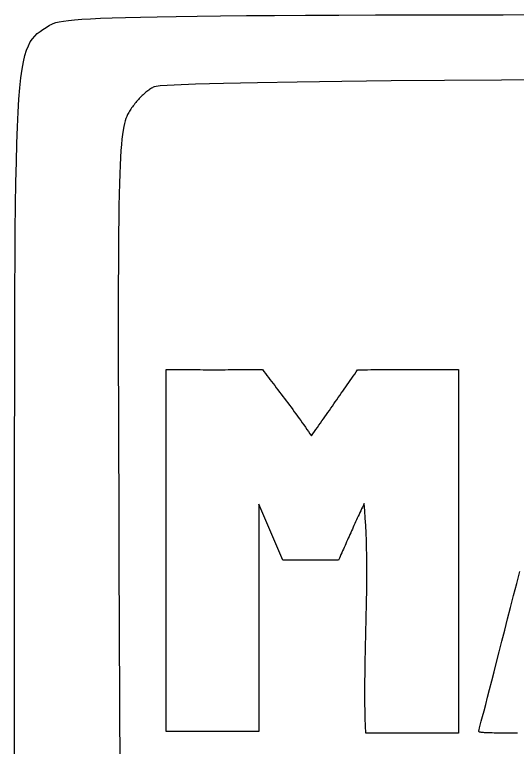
# Model space of a CAD drawing. Extents: x -419 to 419, y -275 to 1047.
# Drawn here: x -341.2 to -136.4, y 748.7 to 1047.2 of the extents above; entities that cross this region are included whole.
import ezdxf

# ---------------------------------------------------------------- set-up
doc = ezdxf.new("R2010")
doc.units = 0
doc.layers.get('0').update_dxf_attribs({"linetype": 'CONTINUOUS'})

msp = doc.modelspace()

# ---------------------------------------------------------------- linework, layer by layer
for points in [[(-341.19, 608.57), (-341.19, 816.09), (-341.19, 837.14), (-341.19, 856.79), (-341.19, 875.08), (-341.18, 892.08), (-341.16, 907.82), (-341.13, 922.36), (-341.08, 935.74), (-341.02, 948.03), (-340.93, 959.26), (-340.82, 969.5), (-340.67, 978.78), (-340.5, 987.17), (-340.29, 994.71), (-340.05, 1001.45), (-339.76, 1007.44), (-339.43, 1012.74), (-339.05, 1017.38), (-338.62, 1021.44), (-338.13, 1024.94), (-337.59, 1027.95), (-336.99, 1030.52), (-336.33, 1032.69), (-335.6, 1034.52), (-334.8, 1036.06), (-333.92, 1037.35), (-332.97, 1038.45), (-331.95, 1039.41), (-330.84, 1040.27), (-329.64, 1041.1), (-328.36, 1041.93), (-326.98, 1042.83), (-326.32, 1043.2), (-325.47, 1043.56), (-324.39, 1043.89), (-323.03, 1044.2), (-321.34, 1044.49), (-319.26, 1044.76), (-316.76, 1045.02), (-313.77, 1045.25), (-310.26, 1045.47), (-306.17, 1045.67), (-301.46, 1045.86), (-296.07, 1046.03), (-289.95, 1046.18), (-283.06, 1046.32), (-275.35, 1046.45), (-266.76, 1046.57), (-257.26, 1046.67), (-246.78, 1046.76), (-235.29, 1046.84), (-222.73, 1046.91), (-209.05, 1046.97), (-194.2, 1047.02), (-178.14, 1047.07), (-160.81, 1047.1), (-142.17, 1047.13), (-122.17, 1047.15)], [(-118.55, 1020.62), (-142.89, 1020.49), (-166.03, 1020.33), (-187.76, 1020.15), (-207.85, 1019.94), (-226.09, 1019.7), (-242.26, 1019.44), (-256.14, 1019.15), (-267.51, 1018.83), (-276.15, 1018.49), (-281.85, 1018.13), (-284.39, 1017.73), (-284.73, 1017.56), (-285.09, 1017.37), (-285.45, 1017.17), (-285.82, 1016.94), (-286.19, 1016.69), (-286.56, 1016.43), (-286.94, 1016.15), (-287.32, 1015.85), (-287.71, 1015.54), (-288.09, 1015.21), (-288.48, 1014.88), (-288.87, 1014.52), (-289.25, 1014.16), (-289.63, 1013.78), (-290.01, 1013.4), (-290.39, 1013), (-290.77, 1012.6), (-291.13, 1012.19), (-291.5, 1011.77), (-291.85, 1011.34), (-292.2, 1010.91), (-292.55, 1010.48), (-292.88, 1010.04), (-293.2, 1009.59), (-293.52, 1009.15), (-293.82, 1008.7), (-294.11, 1008.25), (-294.39, 1007.81), (-294.66, 1007.36), (-294.91, 1006.91), (-295.15, 1006.47), (-295.51, 1005.71), (-295.86, 1004.86), (-296.18, 1003.9), (-296.49, 1002.8), (-296.77, 1001.53), (-297.03, 1000.07), (-297.28, 998.39), (-297.5, 996.47), (-297.71, 994.28), (-297.9, 991.8), (-298.07, 988.99), (-298.23, 985.83), (-298.37, 982.3), (-298.49, 978.37), (-298.6, 974.01), (-298.69, 969.2), (-298.77, 963.92), (-298.84, 958.12), (-298.89, 951.8), (-298.93, 944.92), (-298.96, 937.46), (-298.97, 929.39), (-298.98, 920.68), (-298.97, 911.32), (-298.96, 901.26), (-298.93, 890.49), (-298.9, 878.99), (-298.85, 866.72), (-298.8, 853.65), (-298.74, 839.77), (-298.68, 825.05), (-297.88, 651.93)], [(-136.24, 754.49), (-137.75, 754.49), (-139.16, 754.49), (-140.48, 754.5), (-141.71, 754.5), (-142.85, 754.51), (-143.9, 754.52), (-144.88, 754.53), (-145.77, 754.54), (-146.59, 754.56), (-147.34, 754.58), (-148.03, 754.59), (-148.64, 754.62), (-149.19, 754.64), (-149.69, 754.67), (-150.12, 754.7), (-150.51, 754.73), (-150.84, 754.77), (-151.13, 754.81), (-151.37, 754.85), (-151.57, 754.9), (-151.74, 754.95), (-151.87, 755.01), (-151.97, 755.07), (-152.04, 755.13), (-152.08, 755.2), (-152.11, 755.27), (-152.11, 755.35), (-152.1, 755.43), (-152.07, 755.52), (-151.98, 755.86), (-151.77, 756.62), (-151.46, 757.8), (-151.05, 759.37), (-150.54, 761.31), (-149.95, 763.6), (-149.27, 766.21), (-148.51, 769.14), (-147.69, 772.34), (-146.79, 775.81), (-145.84, 779.53), (-144.82, 783.46), (-143.76, 787.6), (-142.65, 791.91), (-141.51, 796.39), (-140.33, 801), (-139.11, 805.72), (-137.88, 810.54), (-136.63, 815.43), (-135.36, 820.38)]]:
    msp.add_lwpolyline(points)
msp.add_lwpolyline([(-199.83, 845.84), (-200.18, 845.1), (-200.53, 844.35), (-200.88, 843.61), (-201.23, 842.86), (-201.57, 842.12), (-201.91, 841.37), (-202.25, 840.63), (-202.59, 839.88), (-202.93, 839.13), (-203.27, 838.39), (-203.6, 837.64), (-203.94, 836.9), (-204.27, 836.15), (-204.6, 835.4), (-204.93, 834.66), (-205.26, 833.91), (-205.59, 833.17), (-205.92, 832.42), (-206.25, 831.67), (-206.58, 830.93), (-206.91, 830.18), (-207.24, 829.44), (-207.57, 828.69), (-207.9, 827.95), (-208.23, 827.21), (-208.55, 826.46), (-208.88, 825.72), (-209.22, 824.98), (-231.89, 824.98), (-241.72, 847.75), (-241.72, 755.11), (-279.5, 755.11), (-279.5, 902.62), (-278.24, 902.61), (-276.98, 902.6), (-275.71, 902.59), (-274.45, 902.58), (-273.18, 902.58), (-271.92, 902.57), (-270.65, 902.56), (-269.39, 902.56), (-268.12, 902.55), (-266.85, 902.55), (-265.59, 902.55), (-264.32, 902.54), (-263.05, 902.54), (-261.79, 902.54), (-260.52, 902.54), (-259.25, 902.54), (-257.99, 902.54), (-256.72, 902.54), (-255.45, 902.54), (-254.18, 902.55), (-252.92, 902.55), (-251.65, 902.55), (-250.38, 902.56), (-249.12, 902.56), (-247.85, 902.57), (-246.59, 902.58), (-245.32, 902.58), (-244.06, 902.59), (-242.8, 902.6), (-241.53, 902.61), (-240.27, 902.62), (-239.66, 901.83), (-239.05, 901.03), (-238.43, 900.22), (-237.8, 899.41), (-237.16, 898.58), (-236.52, 897.74), (-235.88, 896.9), (-235.22, 896.04), (-234.57, 895.18), (-233.91, 894.32), (-233.24, 893.44), (-232.58, 892.57), (-231.91, 891.68), (-231.24, 890.8), (-230.58, 889.91), (-229.91, 889.01), (-229.24, 888.11), (-228.57, 887.22), (-227.91, 886.32), (-227.25, 885.41), (-226.59, 884.51), (-225.93, 883.61), (-225.28, 882.71), (-224.63, 881.81), (-223.99, 880.91), (-223.36, 880.02), (-222.73, 879.13), (-222.11, 878.24), (-221.49, 877.35), (-220.89, 876.47), (-220.29, 875.6), (-219.68, 876.46), (-219.07, 877.32), (-218.46, 878.19), (-217.85, 879.05), (-217.24, 879.92), (-216.63, 880.78), (-216.01, 881.65), (-215.4, 882.51), (-214.79, 883.38), (-214.18, 884.24), (-213.57, 885.11), (-212.96, 885.98), (-212.35, 886.85), (-211.75, 887.72), (-211.14, 888.58), (-210.53, 889.45), (-209.92, 890.32), (-209.31, 891.19), (-208.7, 892.06), (-208.1, 892.93), (-207.49, 893.8), (-206.88, 894.67), (-206.28, 895.54), (-205.67, 896.41), (-205.07, 897.29), (-204.46, 898.16), (-203.86, 899.03), (-203.26, 899.9), (-202.65, 900.77), (-202.05, 901.64), (-201.45, 902.51), (-200.11, 902.52), (-198.77, 902.53), (-197.43, 902.54), (-196.1, 902.55), (-194.76, 902.56), (-193.43, 902.56), (-192.1, 902.57), (-190.77, 902.58), (-189.44, 902.58), (-188.11, 902.59), (-186.78, 902.59), (-185.46, 902.59), (-184.13, 902.6), (-182.81, 902.6), (-181.49, 902.6), (-180.16, 902.61), (-178.84, 902.61), (-177.52, 902.61), (-176.2, 902.61), (-174.88, 902.61), (-173.56, 902.61), (-172.24, 902.62), (-170.92, 902.62), (-169.6, 902.62), (-168.28, 902.62), (-166.96, 902.62), (-165.64, 902.62), (-164.32, 902.62), (-163, 902.62), (-161.68, 902.62), (-160.36, 902.62), (-160.36, 754.49), (-198.14, 754.49), (-198.25, 757.49), (-198.34, 760.5), (-198.41, 763.51), (-198.45, 766.53), (-198.46, 769.54), (-198.46, 772.56), (-198.45, 775.58), (-198.42, 778.6), (-198.37, 781.62), (-198.32, 784.64), (-198.26, 787.66), (-198.19, 790.69), (-198.12, 793.71), (-198.05, 796.74), (-197.98, 799.76), (-197.91, 802.79), (-197.85, 805.81), (-197.79, 808.84), (-197.75, 811.86), (-197.72, 814.89), (-197.7, 817.91), (-197.69, 820.93), (-197.71, 823.95), (-197.75, 826.97), (-197.8, 829.99), (-197.89, 833.01), (-198, 836.02), (-198.14, 839.04), (-198.31, 842.05), (-198.52, 845.06), (-198.76, 848.07), (-199.12, 847.32), (-199.48, 846.58)], close=True)

doc.saveas('drawing.dxf')
